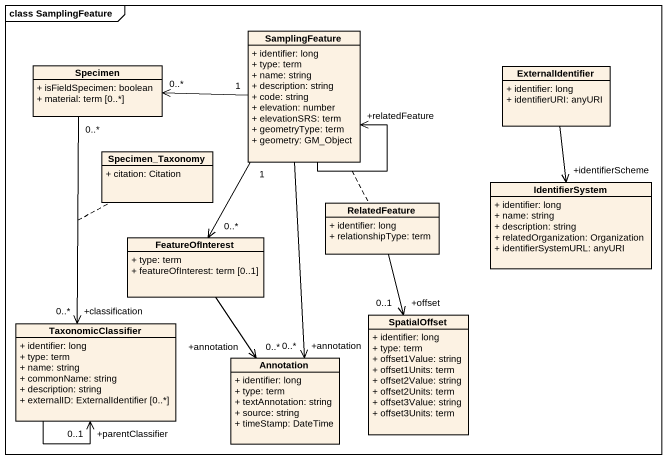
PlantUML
@startuml
mainframe class SamplingFeature
hide circle
hide empty members
skinparam classAttributeIconSize 0
class SamplingFeature {
  + identifier: long
  + type: term
  + name: string
  + description: string
  + code: string
  + elevation: number
  + elevationSRS: term
  + geometryType: term
  + geometry: GM_Object
}
class Specimen {
  + isFieldSpecimen: boolean
  + material: term [0..*]
}
class ExternalIdentifier {
  + identifier: long
  + identifierURI: anyURI
}
class Specimen_Taxonomy {
  + citation: Citation
}
class IdentifierSystem {
  + identifier: long
  + name: string
  + description: string
  + relatedOrganization: Organization
  + identifierSystemURL: anyURI
}
class FeatureOfInterest {
  + type: term
  + featureOfInterest: term [0..1]
}
class RelatedFeature {
  + identifier: long
  + relationshipType: term
}
class SpatialOffset {
  + identifier: long
  + type: term
  + offset1Value: string
  + offset1Units: term
  + offset2Value: string
  + offset2Units: term
  + offset3Value: string
  + offset3Units: term
}
class TaxonomicClassifier {
  + identifier: long
  + type: term
  + name: string
  + commonName: string
  + description: string
  + externalID: ExternalIdentifier [0..*]
}
class "Annotation" as Annotation_ {
  + identifier: long
  + type: term
  + textAnnotation: string
  + source: string
  + timeStamp: DateTime
}
SamplingFeature --> "+relatedFeature" SamplingFeature
(SamplingFeature, SamplingFeature) .. RelatedFeature
SamplingFeature "1" --> "0..*" FeatureOfInterest
SamplingFeature --> "+annotation\n0..*" Annotation_
Specimen "0..*" <-right- "1" SamplingFeature
ExternalIdentifier --> "+identifierScheme" IdentifierSystem
FeatureOfInterest --> "+annotation\n0..*" Annotation_
RelatedFeature --> "+offset\n0..1" SpatialOffset
TaxonomicClassifier "+classification\n0..*" <-up- "0..*" Specimen
(TaxonomicClassifier, Specimen) .. Specimen_Taxonomy
TaxonomicClassifier --> "+parentClassifier\n0..1" TaxonomicClassifier
@enduml
